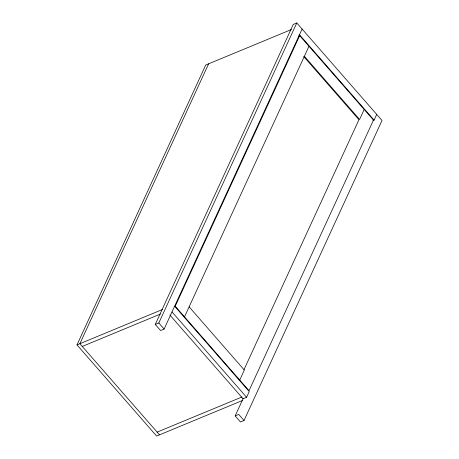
<?xml version="1.0" encoding="UTF-8"?>
<svg xmlns="http://www.w3.org/2000/svg" width="459" height="459" viewBox="0 0 459 459"><rect width="100%" height="100%" fill="white"/><g stroke="black" fill="none" stroke-linecap="round" stroke-linejoin="round"><path stroke-width="0.69" d="M242.312 400.558L156.622 436.05L76.986 344.898L205.712 65.023L291.408 29.531M208.615 63.818L79.889 343.699L159.525 434.845M302.114 29.026L164.115 329.051L160.57 330.52L155.257 324.444L293.255 24.419L296.801 22.95L382.014 120.482L244.022 420.501L240.47 421.97L235.163 415.894L243.247 398.326M155.257 324.444L158.808 322.975L296.801 22.95M299.681 35.624L175.223 306.216L249.025 390.684L373.483 120.092L299.681 35.624L298.499 36.118M184.518 316.853L308.976 46.261M243.987 369.667L358.944 119.724L303.732 56.526M239.73 380.052L244.331 370.046L189.114 306.853M364.194 109.454L359.592 119.455L304.374 56.262M169.859 314.989L243.046 398.751L246.598 397.282L249.226 391.567L174.632 306.193M372.897 120.608L374.079 120.12L376.707 114.4M76.986 344.898L162.675 309.412M82.276 346.43L160.426 314.065M157.139 432.114L241.91 397.001M235.163 415.894L238.709 414.425L244.022 420.501M299.48 34.741L374.079 120.12M171.999 311.908L246.598 397.282M158.808 322.975L164.115 329.051"/></g></svg>
